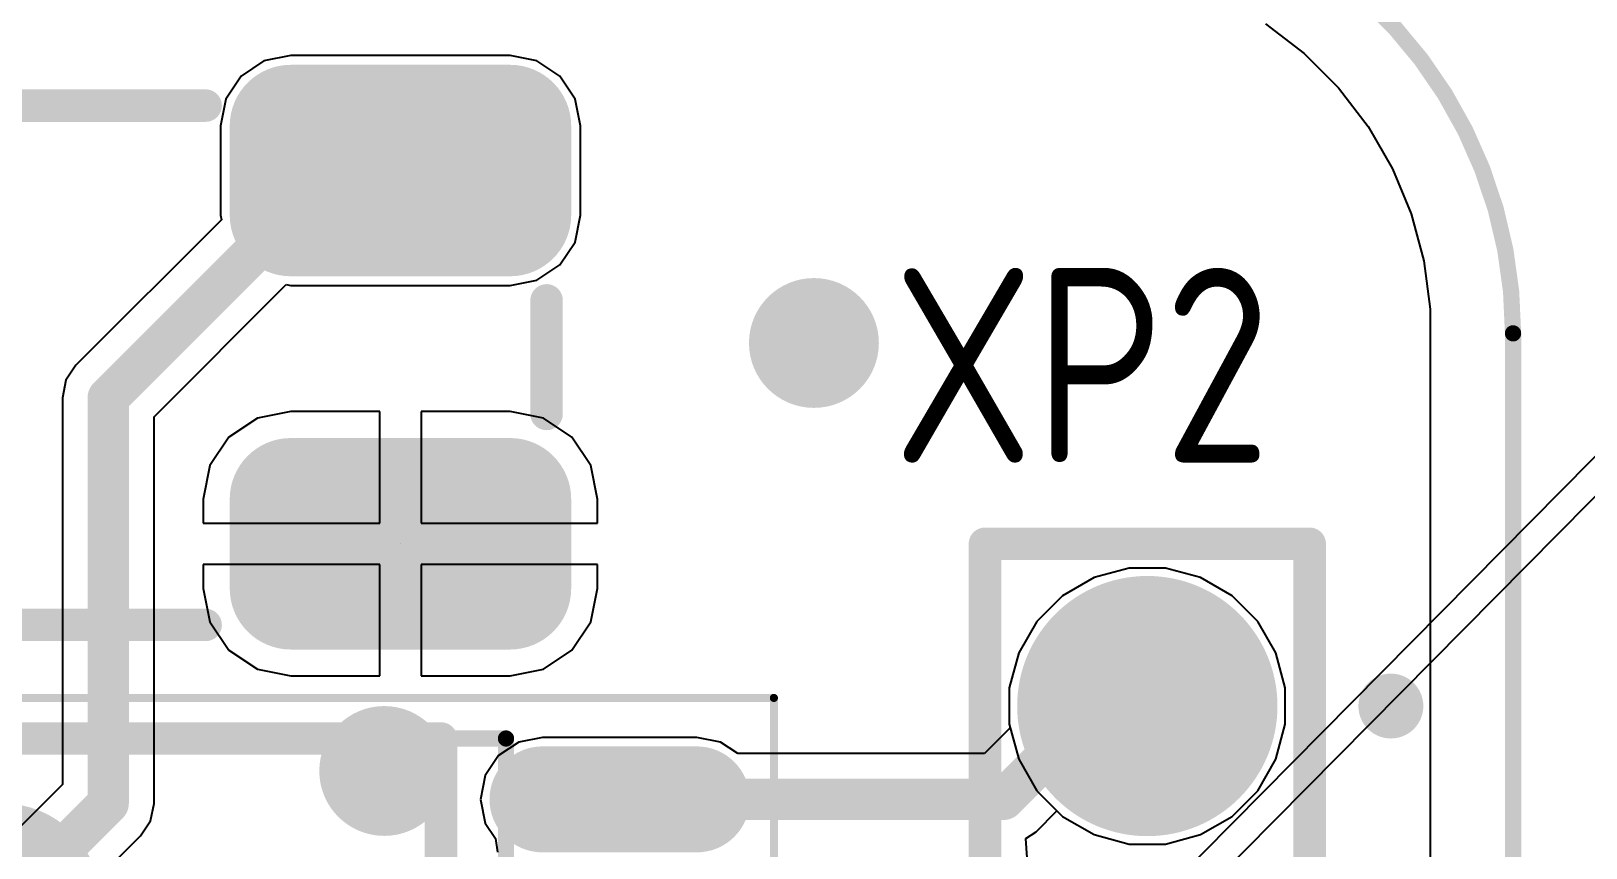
# Model space of a CAD drawing. Header units: millimetres. Extents: x 0 to 5337, y 0 to 5380.
# Drawn here: x 45.12 to 54.7, y 33.93 to 38.96 of the extents above; entities that cross this region are included whole.
import ezdxf

# ---------------------------------------------------------------- set-up
doc = ezdxf.new("R2010")
doc.units = ezdxf.units.MM
for name, color, linetype in [('BottomLayer', 5, 'Continuous'), ('BottomSolder', 6, 'Continuous'), ('Mechanical13', 56, 'Continuous'), ('Mechanical15', 56, 'Continuous'), ('Mechanical2', 216, 'Continuous'), ('MultiLayer', 9, 'Continuous'), ('PadHoleLayer', 156, 'Continuous'), ('TopLayer', 1, 'Continuous'), ('TopOverlay', 2, 'Continuous'), ('TopPaste', 8, 'Continuous'), ('TopSolder', 216, 'Continuous'), ('ViaHoleLayer', 16, 'Continuous')]:
    doc.layers.add(name, color=color, linetype=linetype)
doc.styles.add('GOST type A', font='', dxfattribs={"height": 0.2})
doc.styles.get('GOST type A').set_extended_font_data('GOST type A')

msp = doc.modelspace()

# ---------------------------------------------------------------- hatches: boundary and pattern name
at = {"layer": 'BottomLayer'}
h = msp.add_hatch(color=5, dxfattribs=at)
edge = h.paths.add_edge_path()
edge.add_arc((49.9465, 37.0374), 0.4, 0, 360)
h = msp.add_hatch(color=5, dxfattribs=at)
edge = h.paths.add_edge_path()
edge.add_arc((52, 34.8), 0.7, 0, 360)
h = msp.add_hatch(color=5, dxfattribs=at)
edge = h.paths.add_edge_path()
edge.add_arc((47.3, 34.4), 0.4, 0, 360)
at = {"layer": 'BottomSolder'}
h = msp.add_hatch(color=6, dxfattribs=at)
edge = h.paths.add_edge_path()
edge.add_arc((52, 34.8), 0.8016, 0, 360)
at = {"layer": 'MultiLayer'}
h = msp.add_hatch(color=9, dxfattribs=at)
edge = h.paths.add_edge_path()
edge.add_arc((52, 34.8), 0.7, 0, 360)
at = {"layer": 'PadHoleLayer'}
h = msp.add_hatch(color=156, dxfattribs=at)
edge = h.paths.add_edge_path()
edge.add_arc((52, 34.8), 0.4, 0, 360)
at = {"layer": 'TopLayer'}
h = msp.add_hatch(color=1, dxfattribs=at)
edge = h.paths.add_edge_path()
edge.add_arc((48.075, 37.825), 0.275, 270, 360)
edge.add_line((48.35, 37.825), (48.35, 38.375))
edge.add_arc((48.075, 38.375), 0.275, 0, 90)
edge.add_line((48.075, 38.65), (46.725, 38.65))
edge.add_arc((46.725, 38.375), 0.275, 90, 180)
edge.add_line((46.45, 38.375), (46.45, 37.825))
edge.add_arc((46.725, 37.825), 0.275, 180, 270)
edge.add_line((46.725, 37.55), (48.075, 37.55))
h = msp.add_hatch(color=1, dxfattribs=at)
edge = h.paths.add_edge_path()
edge.add_arc((49.9465, 37.0374), 0.4, 0, 360)
h = msp.add_hatch(color=1, dxfattribs=at)
edge = h.paths.add_edge_path()
edge.add_arc((48.075, 35.525), 0.275, 270, 360)
edge.add_line((48.35, 35.525), (48.35, 36.075))
edge.add_arc((48.075, 36.075), 0.275, 0, 90)
edge.add_line((48.075, 36.35), (46.725, 36.35))
edge.add_arc((46.725, 36.075), 0.275, 90, 180)
edge.add_line((46.45, 36.075), (46.45, 35.525))
edge.add_arc((46.725, 35.525), 0.275, 180, 270)
edge.add_line((46.725, 35.25), (48.075, 35.25))
h = msp.add_hatch(color=1, dxfattribs=at)
edge = h.paths.add_edge_path()
edge.add_arc((52, 34.8), 0.7, 0, 360)
h = msp.add_hatch(color=1, dxfattribs=at)
edge = h.paths.add_edge_path()
edge.add_arc((47.3, 34.4), 0.4, 0, 360)
h = msp.add_hatch(color=1, dxfattribs=at)
edge = h.paths.add_edge_path()
edge.add_arc((49.225, 34.225), 0.225, 270, 450)
edge.add_line((49.225, 34.45), (48.275, 34.45))
edge.add_arc((48.275, 34.225), 0.225, 90, 270)
edge.add_line((48.275, 34), (49.225, 34))
at = {"layer": 'TopPaste'}
h = msp.add_hatch(color=8, dxfattribs=at)
edge = h.paths.add_edge_path()
edge.add_arc((48.075, 37.825), 0.275, 270, 360)
edge.add_line((48.35, 37.825), (48.35, 38.375))
edge.add_arc((48.075, 38.375), 0.275, 0, 90)
edge.add_line((48.075, 38.65), (46.725, 38.65))
edge.add_arc((46.725, 38.375), 0.275, 90, 180)
edge.add_line((46.45, 38.375), (46.45, 37.825))
edge.add_arc((46.725, 37.825), 0.275, 180, 270)
edge.add_line((46.725, 37.55), (48.075, 37.55))
h = msp.add_hatch(color=8, dxfattribs=at)
edge = h.paths.add_edge_path()
edge.add_arc((48.075, 35.525), 0.275, 270, 360)
edge.add_line((48.35, 35.525), (48.35, 36.075))
edge.add_arc((48.075, 36.075), 0.275, 0, 90)
edge.add_line((48.075, 36.35), (46.725, 36.35))
edge.add_arc((46.725, 36.075), 0.275, 90, 180)
edge.add_line((46.45, 36.075), (46.45, 35.525))
edge.add_arc((46.725, 35.525), 0.275, 180, 270)
edge.add_line((46.725, 35.25), (48.075, 35.25))
h = msp.add_hatch(color=8, dxfattribs=at)
edge = h.paths.add_edge_path()
edge.add_arc((49.225, 34.225), 0.225, 270, 450)
edge.add_line((49.225, 34.45), (48.275, 34.45))
edge.add_arc((48.275, 34.225), 0.225, 90, 270)
edge.add_line((48.275, 34), (49.225, 34))
at = {"layer": 'TopSolder'}
h = msp.add_hatch(color=216, dxfattribs=at)
edge = h.paths.add_edge_path()
edge.add_arc((48.075, 37.825), 0.3766, 270, 360)
edge.add_line((48.4516, 37.825), (48.4516, 38.375))
edge.add_arc((48.075, 38.375), 0.3766, 0, 90)
edge.add_line((48.075, 38.7516), (46.725, 38.7516))
edge.add_arc((46.725, 38.375), 0.3766, 90, 180)
edge.add_line((46.3484, 38.375), (46.3484, 37.825))
edge.add_arc((46.725, 37.825), 0.3766, 180, 270)
edge.add_line((46.725, 37.4484), (48.075, 37.4484))
h = msp.add_hatch(color=216, dxfattribs=at)
edge = h.paths.add_edge_path()
edge.add_arc((48.075, 35.525), 0.3766, 270, 360)
edge.add_line((48.4516, 35.525), (48.4516, 36.075))
edge.add_arc((48.075, 36.075), 0.3766, 0, 90)
edge.add_line((48.075, 36.4516), (46.725, 36.4516))
edge.add_arc((46.725, 36.075), 0.3766, 90, 180)
edge.add_line((46.3484, 36.075), (46.3484, 35.525))
edge.add_arc((46.725, 35.525), 0.3766, 180, 270)
edge.add_line((46.725, 35.1484), (48.075, 35.1484))
h = msp.add_hatch(color=216, dxfattribs=at)
edge = h.paths.add_edge_path()
edge.add_arc((52, 34.8), 0.8016, 0, 360)
h = msp.add_hatch(color=216, dxfattribs=at)
edge = h.paths.add_edge_path()
edge.add_arc((49.225, 34.225), 0.3266, 270, 450)
edge.add_line((49.225, 34.5516), (48.275, 34.5516))
edge.add_arc((48.275, 34.225), 0.3266, 90, 270)
edge.add_line((48.275, 33.8984), (49.225, 33.8984))
at = {"layer": 'ViaHoleLayer'}
h = msp.add_hatch(color=16, dxfattribs=at)
edge = h.paths.add_edge_path()
edge.add_arc((49.9465, 37.0374), 0.2, 0, 360)
h = msp.add_hatch(color=16, dxfattribs=at)
edge = h.paths.add_edge_path()
edge.add_arc((47.3, 34.4), 0.2, 0, 360)

# ---------------------------------------------------------------- linework, layer by layer
at = {"layer": 'BottomLayer'}
for p, q in [((52.728, 39.0044), (52.9661, 38.8217)), ((52.9661, 38.8217), (53.1783, 38.6095)), ((53.1783, 38.6095), (53.361, 38.3714)), ((53.361, 38.3714), (53.5111, 38.1114)), ((53.5111, 38.1114), (53.6259, 37.8342)), ((53.6259, 37.8342), (53.7036, 37.5443)), ((53.7036, 37.5443), (53.7428, 37.2467)), ((53.7428, 37.2467), (53.7428, 37.0967)), ((53.7428, 37.0967), (53.7428, 11.4367)), ((51.8881, 35.65), (51.6719, 35.5921)), ((52.1119, 35.65), (51.8881, 35.65)), ((52.3281, 35.5921), (52.1119, 35.65)), ((51.6719, 35.5921), (51.4781, 35.4802)), ((52.5219, 35.4802), (52.3281, 35.5921)), ((51.4781, 35.4802), (51.3198, 35.3219)), ((52.6802, 35.3219), (52.5219, 35.4802)), ((51.3198, 35.3219), (51.2079, 35.1281)), ((52.7921, 35.1281), (52.6802, 35.3219)), ((51.2079, 35.1281), (51.15, 34.9119)), ((52.85, 34.9119), (52.7921, 35.1281)), ((51.15, 34.9119), (51.15, 34.6881)), ((52.85, 34.6881), (52.85, 34.9119)), ((51.15, 34.6881), (51.2079, 34.4719)), ((52.7921, 34.4719), (52.85, 34.6881)), ((51.2079, 34.4719), (51.3198, 34.2781)), ((52.6802, 34.2781), (52.7921, 34.4719)), ((51.3198, 34.2781), (51.4781, 34.1198)), ((52.5219, 34.1198), (52.6802, 34.2781)), ((51.4781, 34.1198), (51.6719, 34.0079)), ((52.3281, 34.0079), (52.5219, 34.1198)), ((51.6719, 34.0079), (51.8881, 33.95)), ((52.1119, 33.95), (52.3281, 34.0079)), ((51.8881, 33.95), (52.1119, 33.95))]:
    msp.add_line(p, q, dxfattribs=at)
at = {"layer": 'Mechanical13', "const_width": 0.1}
for points in [[(43.55, 34.6), (48.05, 34.6)], [(48.05, 28), (48.05, 34.6)]]:
    msp.add_lwpolyline(points, dxfattribs=at)
at = {"layer": 'Mechanical13', "const_width": 0.05}
msp.add_lwpolyline([(48.025, 34.6, 1), (48.075, 34.6, 1)], format="xyb", close=True, dxfattribs=at)
msp.add_lwpolyline([(48.025, 34.6, 1), (48.075, 34.6, 1)], format="xyb", close=True, dxfattribs=at)
at = {"layer": 'Mechanical15', "const_width": 0.05}
for points in [[(41.9, 34.85), (49.7, 34.85)], [(49.7, 27.75), (49.7, 34.85)]]:
    msp.add_lwpolyline(points, dxfattribs=at)
at = {"layer": 'Mechanical15', "const_width": 0.025}
msp.add_lwpolyline([(49.6875, 34.85, 1), (49.7125, 34.85, 1)], format="xyb", close=True, dxfattribs=at)
msp.add_lwpolyline([(49.6875, 34.85, 1), (49.7125, 34.85, 1)], format="xyb", close=True, dxfattribs=at)
at = {"layer": 'Mechanical2', "const_width": 0.1}
msp.add_lwpolyline([(51.4533, 39.8959, -0.414214), (54.2526, 37.0967)], format="xyb", dxfattribs=at)
msp.add_lwpolyline([(54.2526, 11.4367), (54.2526, 37.0967)], dxfattribs=at)
at = {"layer": 'Mechanical2', "const_width": 0.05}
msp.add_lwpolyline([(54.2276, 37.0967, 1), (54.2776, 37.0967, 1)], format="xyb", close=True, dxfattribs=at)
msp.add_lwpolyline([(54.2276, 37.0967, 1), (54.2776, 37.0967, 1)], format="xyb", close=True, dxfattribs=at)
at = {"layer": 'TopLayer'}
for p, q in [((52.728, 39.0044), (52.9661, 38.8217)), ((46.725, 38.8083), (46.5592, 38.7753)), ((48.075, 38.8083), (46.725, 38.8083)), ((48.2408, 38.7753), (48.075, 38.8083)), ((52.9661, 38.8217), (53.1783, 38.6095)), ((46.5592, 38.7753), (46.4186, 38.6814)), ((48.3814, 38.6814), (48.2408, 38.7753)), ((46.4186, 38.6814), (46.3247, 38.5408)), ((48.4753, 38.5408), (48.3814, 38.6814)), ((53.1783, 38.6095), (53.361, 38.3714)), ((46.3247, 38.5408), (46.2917, 38.375)), ((48.5083, 38.375), (48.4753, 38.5408)), ((46.2917, 38.375), (46.2917, 37.825)), ((48.5083, 37.825), (48.5083, 38.375)), ((53.361, 38.3714), (53.5111, 38.1114)), ((53.5111, 38.1114), (53.6259, 37.8342)), ((53.6259, 37.8342), (53.7036, 37.5443)), ((46.2973, 37.7967), (45.4003, 36.8997)), ((46.2917, 37.825), (46.2973, 37.7967)), ((48.4753, 37.6592), (48.5083, 37.825)), ((48.3814, 37.5186), (48.4753, 37.6592)), ((53.7036, 37.5443), (53.7428, 37.2467)), ((48.2408, 37.4247), (48.3814, 37.5186)), ((45.8824, 36.583), (46.6967, 37.3973)), ((46.6967, 37.3973), (46.725, 37.3917)), ((46.725, 37.3917), (48.075, 37.3917)), ((48.075, 37.3917), (48.2408, 37.4247)), ((53.7428, 37.2467), (53.7428, 37.0967)), ((53.7428, 37.0967), (53.7428, 11.4367)), ((45.4003, 36.8997), (45.3391, 36.8081)), ((45.3391, 36.8081), (45.3176, 36.7)), ((45.3176, 36.7), (45.3176, 36.7)), ((45.3176, 36.7), (45.3176, 34.317)), ((45.8824, 34.2), (45.8824, 36.583)), ((46.725, 36.6144), (46.5186, 36.5733)), ((47.273, 36.6144), (46.725, 36.6144)), ((47.273, 35.927), (47.273, 36.6144)), ((48.075, 36.6144), (47.527, 36.6144)), ((47.527, 36.6144), (47.527, 35.927)), ((48.2814, 36.5733), (48.075, 36.6144)), ((46.5186, 36.5733), (46.3436, 36.4564)), ((48.4564, 36.4564), (48.2814, 36.5733)), ((46.3436, 36.4564), (46.2267, 36.2814)), ((48.5733, 36.2814), (48.4564, 36.4564)), ((46.2267, 36.2814), (46.1856, 36.075)), ((48.6144, 36.075), (48.5733, 36.2814)), ((46.1856, 36.075), (46.1856, 35.927)), ((48.6144, 35.927), (48.6144, 36.075)), ((46.1856, 35.927), (47.273, 35.927)), ((47.527, 35.927), (48.6144, 35.927)), ((47.4, 35.8), (47.4, 35.8)), ((47.4, 35.8), (47.4, 35.8)), ((47.4, 35.8), (47.4, 35.8)), ((47.273, 35.673), (46.1856, 35.673)), ((46.1856, 35.673), (46.1856, 35.525)), ((47.273, 34.9856), (47.273, 35.673)), ((48.6144, 35.673), (47.527, 35.673)), ((47.527, 35.673), (47.527, 34.9856)), ((48.6144, 35.525), (48.6144, 35.673)), ((51.8881, 35.65), (51.6719, 35.5921)), ((52.1119, 35.65), (51.8881, 35.65)), ((52.3281, 35.5921), (52.1119, 35.65)), ((51.6719, 35.5921), (51.4781, 35.4802)), ((52.5219, 35.4802), (52.3281, 35.5921)), ((46.1856, 35.525), (46.2267, 35.3186)), ((48.5733, 35.3186), (48.6144, 35.525)), ((51.4781, 35.4802), (51.3198, 35.3219)), ((52.6802, 35.3219), (52.5219, 35.4802)), ((46.2267, 35.3186), (46.3436, 35.1436)), ((48.4564, 35.1436), (48.5733, 35.3186)), ((51.3198, 35.3219), (51.2079, 35.1281)), ((52.7921, 35.1281), (52.6802, 35.3219)), ((46.3436, 35.1436), (46.5186, 35.0267)), ((48.2814, 35.0267), (48.4564, 35.1436)), ((51.2079, 35.1281), (51.15, 34.9119)), ((52.85, 34.9119), (52.7921, 35.1281)), ((46.5186, 35.0267), (46.725, 34.9856)), ((46.725, 34.9856), (47.273, 34.9856)), ((47.527, 34.9856), (48.075, 34.9856)), ((48.075, 34.9856), (48.2814, 35.0267)), ((51.15, 34.9119), (51.15, 34.6881)), ((52.85, 34.6881), (52.85, 34.9119)), ((51.15, 34.6881), (51.156, 34.6656)), ((52.7921, 34.4719), (52.85, 34.6881)), ((48.1287, 34.5782), (48.0046, 34.4954)), ((48.275, 34.6073), (48.1287, 34.5782)), ((49.225, 34.6073), (48.275, 34.6073)), ((49.3713, 34.5782), (49.225, 34.6073)), ((49.4773, 34.5074), (49.3713, 34.5782)), ((51.156, 34.6656), (50.9979, 34.5074)), ((48.0046, 34.4954), (47.9218, 34.3713)), ((50.9979, 34.5074), (49.4773, 34.5074)), ((52.6802, 34.2781), (52.7921, 34.4719)), ((45.3176, 34.317), (44.183, 33.1824)), ((47.9218, 34.3713), (47.8927, 34.225)), ((45.8609, 34.0919), (45.8824, 34.2)), ((45.8824, 34.2), (45.8824, 34.2)), ((47.8927, 34.225), (47.9218, 34.0787)), ((52.5219, 34.1198), (52.6802, 34.2781)), ((45.7997, 34.0003), (45.8609, 34.0919)), ((51.3146, 34.0253), (51.4436, 34.1543)), ((51.4436, 34.1543), (51.4781, 34.1198)), ((51.4781, 34.1198), (51.6719, 34.0079)), ((52.3281, 34.0079), (52.5219, 34.1198)), ((44.4997, 32.7003), (45.7997, 34.0003)), ((47.9218, 34.0787), (47.9846, 33.9847)), ((51.2516, 33.9832), (51.3146, 34.0253)), ((51.6719, 34.0079), (51.8881, 33.95)), ((52.1119, 33.95), (52.3281, 34.0079)), ((47.9846, 33.9847), (47.9968, 33.9)), ((51.2598, 33.8653), (51.2516, 33.9832)), ((51.8881, 33.95), (52.1119, 33.95))]:
    msp.add_line(p, q, dxfattribs=at)
at = {"layer": 'TopLayer', "const_width": 0.254}
for points in [[(45.6, 36.7), (47, 38.1)], [(47, 38.1), (47.4, 38.1)], [(45.6, 34.2), (45.6, 36.7)], [(51.1149, 34.225), (51.6899, 34.8)], [(51.6899, 34.8), (52, 34.8)], [(44.3, 32.9), (45.6, 34.2)], [(48.75, 34.225), (51.1149, 34.225)]]:
    msp.add_lwpolyline(points, dxfattribs=at)
at = {"layer": 'TopLayer', "const_width": 0.127}
for points in [[(46.9365, 38.1, 1), (47.0635, 38.1, 1)], [(46.9365, 38.1, 1), (47.0635, 38.1, 1)], [(47.3365, 38.1, 1), (47.4635, 38.1, 1)], [(45.5365, 36.7, 1), (45.6635, 36.7, 1)], [(45.5365, 36.7, 1), (45.6635, 36.7, 1)], [(51.6264, 34.8, 1), (51.7534, 34.8, 1)], [(51.6264, 34.8, 1), (51.7534, 34.8, 1)], [(51.9365, 34.8, 1), (52.0635, 34.8, 1)], [(45.5365, 34.2, 1), (45.6635, 34.2, 1)], [(45.5365, 34.2, 1), (45.6635, 34.2, 1)], [(48.6865, 34.225, 1), (48.8135, 34.225, 1)], [(51.0514, 34.225, 1), (51.1784, 34.225, 1)], [(51.0514, 34.225, 1), (51.1784, 34.225, 1)]]:
    msp.add_lwpolyline(points, format="xyb", close=True, dxfattribs=at)
at = {"layer": 'TopOverlay', "const_width": 0.2}
for points in [[(44.9, 38.5), (46.2, 38.5)], [(48.3, 36.6), (48.3, 37.3)], [(51, 25.8), (51, 35.8)], [(51, 35.8), (53, 35.8)], [(53, 25.8), (53, 35.8)], [(44.9, 35.3), (46.2, 35.3)], [(43.95, 34.6), (47.65, 34.6)], [(47.65, 28), (47.65, 34.6)]]:
    msp.add_lwpolyline(points, dxfattribs=at)
at = {"layer": 'TopOverlay'}
for points, const_width in [([(46.15, 38.5, 1), (46.25, 38.5, 1)], 0.1), ([(48.25, 37.3, 1), (48.35, 37.3, 1)], 0.1), ([(48.25, 36.6, 1), (48.35, 36.6, 1)], 0.1), ([(50.95, 35.8, 1), (51.05, 35.8, 1)], 0.1), ([(50.95, 35.8, 1), (51.05, 35.8, 1)], 0.1), ([(52.95, 35.8, 1), (53.05, 35.8, 1)], 0.1), ([(52.95, 35.8, 1), (53.05, 35.8, 1)], 0.1), ([(46.15, 35.3, 1), (46.25, 35.3, 1)], 0.1), ([(53.6, 34.8, 1), (53.4, 34.8, 1)], 0.2), ([(53.35, 34.8, 1), (53.45, 34.8, 1)], 0.1), ([(53.55, 34.8, 1), (53.65, 34.8, 1)], 0.1), ([(47.6, 34.6, 1), (47.7, 34.6, 1)], 0.1), ([(47.6, 34.6, 1), (47.7, 34.6, 1)], 0.1), ([(45.25, 33.6, 1), (44.65, 33.6, 1)], 0.6)]:
    msp.add_lwpolyline(points, format="xyb", close=True, dxfattribs=dict(at, const_width=const_width))
at = {"layer": 'TopSolder'}
for p in [(40.8184, 22.2377), (41.5927, 22.7743)]:
    msp.add_line(p, (5337.1335, 5380.0595), dxfattribs=at)

# ---------------------------------------------------------------- texts
at = {"layer": 'TopOverlay', "style": 'GOST type A'}
msp.add_text('XP2', height=1.2, dxfattribs=at).set_placement((50.4317, 36.3001))

doc.saveas('drawing.dxf')
